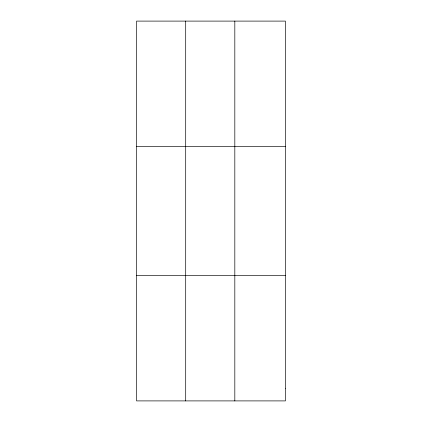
<?xml version="1.0" encoding="UTF-8"?>
<svg xmlns="http://www.w3.org/2000/svg" width="422" height="422" viewBox="0 0 422 422"><rect width="100%" height="100%" fill="white"/><g stroke="black" fill="none" stroke-linecap="round" stroke-linejoin="round"><path stroke-width="0.63" d="M185.696 400.9L185.696 21.1M234.817 400.9L234.817 21.1M136.57 146.434L285.43 146.434M136.57 275.566L285.43 275.566M285.43 388.367L285.43 400.9L136.57 400.9L136.57 21.1L285.43 21.1L285.43 388.367"/></g></svg>
